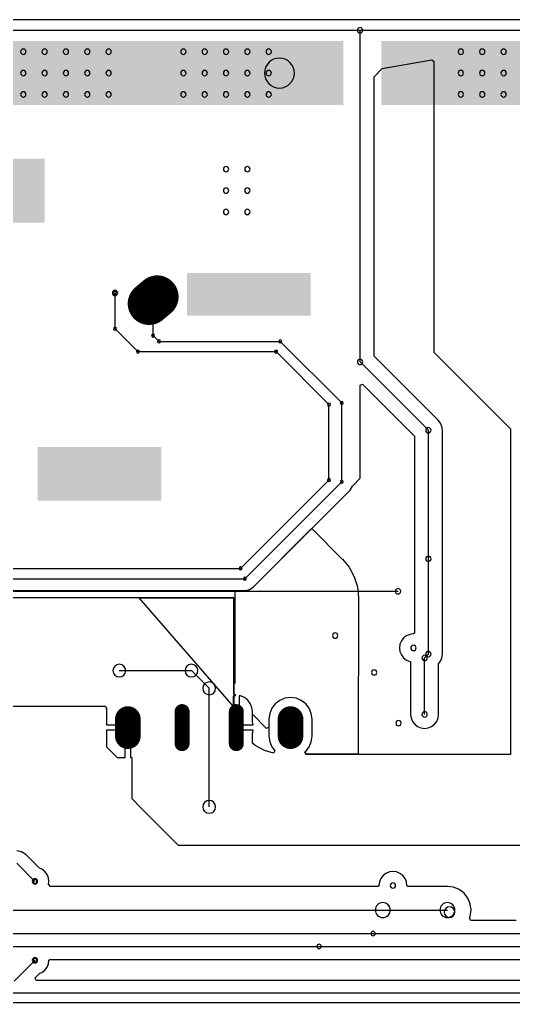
# Model space of a CAD drawing. Header units: inches. Extents: x 32166 to 66782, y 2386 to 7162.
# Drawn here: x 66700.2 to 66723.33, y 7116.24 to 7162.24 of the extents above; entities that cross this region are included whole.
import ezdxf

# ---------------------------------------------------------------- set-up
doc = ezdxf.new("R2010")
doc.units = ezdxf.units.IN
doc.header["$LTSCALE"] = 0.64311
doc.header["$MEASUREMENT"] = 0
for name, color, linetype in [('KEEPOUTLAYER', 6, 'CONTINUOUS'), ('MIDLAYER2', 76, 'CONTINUOUS'), ('MULTILAYER', 9, 'CONTINUOUS')]:
    doc.layers.add(name, color=color, linetype=linetype)

msp = doc.modelspace()

# ---------------------------------------------------------------- linework, layer by layer
at = {"layer": 'KEEPOUTLAYER'}
for p, q in [((66447.374, 7162.24), (66782.374, 7162.24)), ((66704.874, 7131.77), (66708.254, 7131.77)), ((66708.254, 7131.77), (66709.084, 7130.94)), ((66709.084, 7125.39), (66709.084, 7130.94)), ((66447.374, 7116.24), (66782.374, 7116.24))]:
    msp.add_line(p, q, dxfattribs=at)
for centre, start, end in [((66704.874, 7131.77), 0, 180), ((66708.254, 7131.77), 0, 180), ((66708.254, 7131.77), 0, 180), ((66704.874, 7131.77), 180, 0), ((66708.254, 7131.77), 180, 0), ((66708.254, 7131.77), 180, 0), ((66709.084, 7130.94), 0, 180), ((66709.084, 7130.94), 0, 180), ((66709.084, 7130.94), 180, 0), ((66709.084, 7130.94), 180, 0), ((66709.084, 7125.39), 0, 180), ((66709.084, 7125.39), 180, 0)]:
    msp.add_arc(centre, 0.3, start, end, dxfattribs=at)
at = {"layer": 'MIDLAYER2'}
for p, q in [((66463.124, 7161.74), (66716.154, 7161.74)), ((66716.154, 7146.22), (66716.154, 7161.74)), ((66716.154, 7161.74), (66772.024, 7161.74)), ((66716.81, 7159.566), (66717.194, 7159.95)), ((66717.194, 7159.95), (66719.506, 7160.362)), ((66719.506, 7160.362), (66719.604, 7160.281)), ((66719.604, 7160.281), (66719.604, 7146.67)), ((66716.81, 7146.491), (66716.81, 7159.566)), ((66704.674, 7147.77), (66704.674, 7149.44)), ((66706.459, 7147.454), (66706.459, 7149.108)), ((66704.674, 7147.77), (66705.744, 7146.7)), ((66706.459, 7147.454), (66706.734, 7147.18)), ((66706.734, 7147.18), (66712.414, 7147.18)), ((66712.414, 7147.18), (66715.294, 7144.3)), ((66705.744, 7146.7), (66712.215, 7146.7)), ((66712.215, 7146.7), (66714.694, 7144.221)), ((66719.604, 7146.67), (66720.994, 7145.28)), ((66716.154, 7146.22), (66719.353, 7143.02)), ((66719.817, 7143.484), (66716.81, 7146.491)), ((66720.994, 7145.28), (66723.194, 7143.08)), ((66716.154, 7145.127), (66716.271, 7145.175)), ((66716.154, 7140.77), (66716.154, 7145.127)), ((66716.271, 7145.175), (66718.698, 7142.749)), ((66715.294, 7140.61), (66715.294, 7144.3)), ((66714.694, 7140.689), (66714.694, 7144.221)), ((66719.869, 7143.416), (66719.817, 7143.484)), ((66719.921, 7143.348), (66719.869, 7143.416)), ((66719.987, 7143.19), (66719.921, 7143.348)), ((66719.353, 7136.999), (66719.353, 7143.02)), ((66720.009, 7143.02), (66719.987, 7143.19)), ((66720.009, 7137.004), (66720.009, 7143.02)), ((66723.194, 7143.08), (66723.194, 7127.84)), ((66718.698, 7142.749), (66718.698, 7136.999)), ((66710.555, 7136.55), (66714.694, 7140.689)), ((66710.754, 7136.07), (66715.294, 7140.61)), ((66715.807, 7140.423), (66716.154, 7140.77)), ((66711.143, 7135.681), (66715.683, 7140.22)), ((66715.683, 7140.22), (66715.803, 7140.399)), ((66715.683, 7140.22), (66715.683, 7140.22)), ((66715.803, 7140.399), (66715.807, 7140.423)), ((66711.143, 7135.681), (66713.863, 7138.4)), ((66713.863, 7138.4), (66713.904, 7138.4)), ((66713.904, 7138.4), (66715.32, 7136.984)), ((66715.32, 7136.984), (66715.32, 7136.984)), ((66715.32, 7136.984), (66715.336, 7136.983)), ((66715.336, 7136.983), (66715.646, 7136.606)), ((66718.698, 7136.999), (66718.698, 7136.999)), ((66718.698, 7136.999), (66718.698, 7136.999)), ((66718.698, 7136.999), (66718.698, 7133.526)), ((66719.353, 7136.999), (66719.354, 7137)), ((66719.353, 7132.541), (66719.353, 7136.999)), ((66720.009, 7137), (66720.009, 7137.004)), ((66720.009, 7136.996), (66720.009, 7137)), ((66720.009, 7132.541), (66720.009, 7136.996)), ((66682.973, 7136.55), (66710.555, 7136.55)), ((66715.646, 7136.606), (66715.882, 7136.164)), ((66682.774, 7136.07), (66710.754, 7136.07)), ((66715.882, 7136.164), (66716.027, 7135.686)), ((66710.754, 7135.519), (66710.93, 7135.554)), ((66710.864, 7135.48), (66710.94, 7135.556)), ((66710.93, 7135.554), (66710.965, 7135.561)), ((66710.94, 7135.556), (66710.965, 7135.561)), ((66710.965, 7135.561), (66711.143, 7135.681)), ((66710.965, 7135.561), (66711.143, 7135.681)), ((66716.027, 7135.686), (66716.076, 7135.188)), ((66682.744, 7135.48), (66717.933, 7135.48)), ((66682.774, 7135.519), (66710.754, 7135.519)), ((66705.804, 7135.178), (66683.08, 7135.17)), ((66710.244, 7130.07), (66705.804, 7135.178)), ((66705.804, 7135.178), (66710.244, 7135.178)), ((66710.244, 7135.178), (66705.804, 7135.178)), ((66710.244, 7135.178), (66710.244, 7130.07)), ((66710.244, 7130.717), (66710.244, 7135.178)), ((66710.304, 7131.2), (66710.304, 7135.48)), ((66710.304, 7135.48), (66710.864, 7135.48)), ((66710.754, 7135.519), (66710.754, 7135.519)), ((66716.076, 7135.188), (66716.064, 7127.85)), ((66718.19, 7133.295), (66718.086, 7133.159)), ((66718.326, 7133.399), (66718.19, 7133.295)), ((66718.484, 7133.464), (66718.326, 7133.399)), ((66718.653, 7133.487), (66718.484, 7133.464)), ((66718.698, 7133.526), (66718.653, 7133.487)), ((66718.02, 7133.001), (66717.998, 7132.831)), ((66717.998, 7132.831), (66718.02, 7132.662)), ((66718.086, 7133.159), (66718.02, 7133.001)), ((66718.02, 7132.662), (66718.086, 7132.503)), ((66718.086, 7132.503), (66718.19, 7132.368)), ((66718.19, 7132.368), (66718.326, 7132.263)), ((66719.173, 7132.361), (66719.353, 7132.541)), ((66719.173, 7129.72), (66719.173, 7132.361)), ((66719.921, 7132.213), (66719.967, 7132.325)), ((66719.967, 7132.325), (66719.987, 7132.372)), ((66719.987, 7132.372), (66720.009, 7132.541)), ((66718.326, 7132.263), (66718.484, 7132.198)), ((66718.484, 7132.198), (66718.518, 7132.193)), ((66718.518, 7132.193), (66718.518, 7129.72)), ((66719.829, 7132.093), (66719.921, 7132.213)), ((66719.829, 7129.72), (66719.829, 7132.093)), ((66710.234, 7131.13), (66710.304, 7131.2)), ((66710.234, 7130.687), (66710.234, 7131.13)), ((66710.227, 7130.59), (66710.329, 7130.603)), ((66710.227, 7129.1), (66710.227, 7130.59)), ((66710.329, 7130.603), (66710.234, 7130.687)), ((66710.28, 7130.597), (66710.244, 7130.717)), ((66710.244, 7130.592), (66710.28, 7130.597)), ((66710.244, 7130.07), (66710.244, 7130.592)), ((66710.55, 7130.581), (66710.481, 7130.59)), ((66710.481, 7130.59), (66710.481, 7129.1)), ((66710.55, 7130.581), (66710.481, 7130.59)), ((66710.481, 7130.59), (66710.481, 7129.227)), ((66710.732, 7130.505), (66710.55, 7130.581)), ((66710.732, 7130.505), (66710.55, 7130.581)), ((66710.889, 7130.385), (66710.732, 7130.505)), ((66710.889, 7130.385), (66710.732, 7130.505)), ((66712.633, 7130.474), (66712.39, 7130.373)), ((66712.633, 7130.474), (66712.39, 7130.373)), ((66712.894, 7130.508), (66712.633, 7130.474)), ((66712.894, 7130.508), (66712.633, 7130.474)), ((66713.155, 7130.474), (66712.894, 7130.508)), ((66713.155, 7130.474), (66712.894, 7130.508)), ((66713.398, 7130.373), (66713.155, 7130.474)), ((66713.398, 7130.373), (66713.155, 7130.474)), ((66692.811, 7130.1), (66704.232, 7130.1)), ((66704.232, 7130.1), (66704.274, 7130)), ((66710.227, 7129.1), (66710.227, 7130.089)), ((66710.227, 7130.089), (66710.244, 7130.07)), ((66711.009, 7130.228), (66710.889, 7130.385)), ((66711.009, 7130.228), (66710.889, 7130.385)), ((66711.085, 7130.046), (66711.009, 7130.228)), ((66711.085, 7130.046), (66711.009, 7130.228)), ((66711.11, 7129.85), (66711.085, 7130.046)), ((66711.11, 7129.85), (66711.085, 7130.046)), ((66712.02, 7130.004), (66711.92, 7129.761)), ((66712.02, 7130.004), (66711.92, 7129.761)), ((66712.181, 7130.213), (66712.02, 7130.004)), ((66712.181, 7130.213), (66712.02, 7130.004)), ((66712.39, 7130.373), (66712.181, 7130.213)), ((66712.39, 7130.373), (66712.181, 7130.213)), ((66713.607, 7130.213), (66713.398, 7130.373)), ((66713.607, 7130.213), (66713.398, 7130.373)), ((66713.767, 7130.004), (66713.607, 7130.213)), ((66713.767, 7130.004), (66713.607, 7130.213)), ((66713.868, 7129.761), (66713.767, 7130.004)), ((66713.868, 7129.761), (66713.767, 7130.004)), ((66704.274, 7130), (66704.274, 7130)), ((66704.274, 7130), (66704.274, 7130)), ((66704.274, 7130), (66704.274, 7129.227)), ((66711.11, 7129.723), (66711.11, 7129.85)), ((66711.11, 7129.364), (66711.11, 7129.85)), ((66711.768, 7129.066), (66711.11, 7129.723)), ((66711.92, 7129.761), (66711.885, 7129.5)), ((66711.92, 7129.761), (66711.885, 7129.5)), ((66713.902, 7129.5), (66713.868, 7129.761)), ((66713.902, 7129.5), (66713.868, 7129.761)), ((66718.518, 7129.72), (66718.54, 7129.551)), ((66718.54, 7129.551), (66718.606, 7129.393)), ((66719.741, 7129.393), (66719.807, 7129.551)), ((66719.807, 7129.551), (66719.829, 7129.72)), ((66704.274, 7129.227), (66705.274, 7129.227)), ((66705.274, 7129.227), (66705.274, 7129.1)), ((66705.274, 7129.1), (66705.401, 7129.1)), ((66705.401, 7129.1), (66705.401, 7127.7)), ((66710.481, 7129.1), (66710.227, 7129.1)), ((66710.354, 7129.1), (66710.227, 7129.1)), ((66710.354, 7128.973), (66710.354, 7129.1)), ((66710.481, 7129.227), (66711.144, 7129.227)), ((66711.133, 7129.309), (66711.11, 7129.364)), ((66711.144, 7129.227), (66711.133, 7129.309)), ((66711.885, 7129.114), (66711.768, 7129.066)), ((66711.885, 7129.5), (66711.885, 7129.114)), ((66711.885, 7129.5), (66711.885, 7128.7)), ((66713.902, 7128.7), (66713.902, 7129.5)), ((66713.902, 7128.7), (66713.902, 7129.5)), ((66718.606, 7129.393), (66718.71, 7129.257)), ((66718.71, 7129.257), (66718.845, 7129.153)), ((66718.845, 7129.153), (66719.004, 7129.087)), ((66719.004, 7129.087), (66719.173, 7129.065)), ((66719.173, 7129.065), (66719.343, 7129.087)), ((66719.343, 7129.087), (66719.501, 7129.153)), ((66719.501, 7129.153), (66719.637, 7129.257)), ((66719.637, 7129.257), (66719.741, 7129.393)), ((66705.147, 7128.973), (66704.274, 7128.973)), ((66704.274, 7128.973), (66704.274, 7128.2)), ((66705.147, 7127.7), (66705.147, 7128.973)), ((66711.144, 7128.973), (66710.354, 7128.973)), ((66711.11, 7128.836), (66711.133, 7128.891)), ((66711.11, 7128.372), (66711.11, 7128.836)), ((66711.133, 7128.891), (66711.144, 7128.973)), ((66711.885, 7128.7), (66711.92, 7128.439)), ((66713.868, 7128.439), (66713.902, 7128.7)), ((66713.868, 7128.439), (66713.902, 7128.7)), ((66704.274, 7128.2), (66704.774, 7127.7)), ((66711.238, 7128.268), (66711.11, 7128.372)), ((66711.679, 7128.032), (66711.238, 7128.268)), ((66711.92, 7128.439), (66712.02, 7128.196)), ((66712.02, 7128.196), (66712.161, 7128.012)), ((66713.607, 7127.987), (66713.767, 7128.196)), ((66713.607, 7127.987), (66713.767, 7128.196)), ((66713.767, 7128.196), (66713.868, 7128.439)), ((66713.767, 7128.196), (66713.868, 7128.439)), ((66712.089, 7127.908), (66711.679, 7128.032)), ((66712.161, 7128.012), (66712.089, 7127.908)), ((66713.572, 7127.96), (66713.607, 7127.987)), ((66713.613, 7127.84), (66713.572, 7127.96)), ((66713.586, 7127.97), (66713.607, 7127.987)), ((66713.626, 7127.85), (66713.586, 7127.97)), ((66723.194, 7127.84), (66713.613, 7127.84)), ((66716.064, 7127.85), (66713.626, 7127.85)), ((66704.774, 7127.7), (66705.147, 7127.7)), ((66705.401, 7127.7), (66705.454, 7127.7)), ((66705.454, 7127.7), (66705.454, 7125.78)), ((66705.454, 7125.78), (66705.874, 7125.36)), ((66705.874, 7125.36), (66707.634, 7123.6)), ((66707.634, 7123.6), (66725.334, 7123.6)), ((66700.298, 7123.291), (66700.073, 7123.336)), ((66700.488, 7123.164), (66700.298, 7123.291)), ((66701.138, 7122.515), (66700.488, 7123.164)), ((66700.073, 7122.75), (66700.923, 7121.9)), ((66701.251, 7122.468), (66701.138, 7122.515)), ((66701.387, 7122.363), (66701.251, 7122.468)), ((66701.491, 7122.228), (66701.387, 7122.363)), ((66701.557, 7122.07), (66701.491, 7122.228)), ((66717.366, 7122.278), (66717.23, 7122.173)), ((66717.524, 7122.343), (66717.366, 7122.278)), ((66717.694, 7122.365), (66717.524, 7122.343)), ((66717.864, 7122.343), (66717.694, 7122.365)), ((66718.022, 7122.278), (66717.864, 7122.343)), ((66718.157, 7122.173), (66718.022, 7122.278)), ((66701.579, 7121.9), (66701.557, 7122.07)), ((66701.561, 7121.765), (66701.579, 7121.9)), ((66701.645, 7121.669), (66701.561, 7121.765)), ((66717.061, 7121.88), (66717.038, 7121.71)), ((66717.126, 7122.038), (66717.061, 7121.88)), ((66717.23, 7122.173), (66717.126, 7122.038)), ((66718.262, 7122.038), (66718.157, 7122.173)), ((66718.327, 7121.88), (66718.262, 7122.038)), ((66718.349, 7121.71), (66718.327, 7121.88)), ((66717.003, 7121.669), (66701.645, 7121.669)), ((66717.038, 7121.71), (66717.003, 7121.669)), ((66718.385, 7121.669), (66718.349, 7121.71)), ((66720.244, 7121.669), (66718.385, 7121.669)), ((66720.531, 7121.632), (66720.244, 7121.669)), ((66720.799, 7121.521), (66720.531, 7121.632)), ((66721.028, 7121.344), (66720.799, 7121.521)), ((66721.205, 7121.115), (66721.028, 7121.344)), ((66721.316, 7120.847), (66721.205, 7121.115)), ((66721.353, 7120.56), (66721.316, 7120.847)), ((66686.914, 7120.56), (66717.217, 7120.56)), ((66717.217, 7120.56), (66717.218, 7120.56)), ((66717.218, 7120.56), (66720.244, 7120.56)), ((66721.316, 7120.273), (66721.353, 7120.56)), ((66721.276, 7120.177), (66721.316, 7120.273)), ((66721.347, 7120.072), (66721.276, 7120.177)), ((66723.472, 7120.072), (66721.347, 7120.072)), ((66683.362, 7119.46), (66716.762, 7119.46)), ((66716.762, 7119.46), (66716.762, 7119.46)), ((66716.762, 7119.46), (66723.725, 7119.46)), ((66683.113, 7118.86), (66714.233, 7118.86)), ((66714.233, 7118.86), (66714.233, 7118.86)), ((66714.233, 7118.86), (66723.974, 7118.86)), ((66699.952, 7117.228), (66700.934, 7118.21)), ((66700.924, 7118.21), (66700.934, 7118.21)), ((66701.557, 7118.04), (66701.58, 7118.21)), ((66701.58, 7118.21), (66701.613, 7118.248)), ((66701.613, 7118.248), (66714.233, 7118.248)), ((66714.233, 7118.248), (66714.233, 7118.248)), ((66714.233, 7118.248), (66723.974, 7118.248)), ((66700.935, 7117.382), (66701.155, 7117.602)), ((66701.155, 7117.602), (66701.252, 7117.642)), ((66701.252, 7117.642), (66701.388, 7117.746)), ((66701.388, 7117.746), (66701.492, 7117.882)), ((66701.492, 7117.882), (66701.557, 7118.04)), ((66700.984, 7117.265), (66700.935, 7117.382)), ((66726.607, 7117.265), (66700.984, 7117.265)), ((66637.069, 7116.678), (66766.104, 7116.678))]:
    msp.add_line(p, q, dxfattribs=at)
for points, const_width in [([(66706.651, 7149.269), (66706.268, 7148.948)], 2), ([(66705.274, 7129.5), (66705.274, 7128.7)], 1.2), ([(66707.814, 7129.85), (66707.814, 7128.35)], 0.7), ([(66710.354, 7129.85), (66710.354, 7128.35)], 0.7), ([(66712.894, 7129.5), (66712.894, 7128.7)], 1.2)]:
    msp.add_lwpolyline(points, dxfattribs=dict(at, const_width=const_width))
for points, const_width in [([(66706.329, 7149.652, 1), (66706.972, 7148.886, 1)], 1), ([(66705.946, 7149.331, 1), (66706.589, 7148.565, 1)], 1), ([(66704.974, 7129.5, 1), (66705.574, 7129.5, 1)], 0.6), ([(66707.639, 7129.85, 1), (66707.989, 7129.85, 1)], 0.35), ([(66710.179, 7129.85, 1), (66710.529, 7129.85, 1)], 0.35), ([(66712.594, 7129.5, 1), (66713.194, 7129.5, 1)], 0.6), ([(66704.974, 7128.7, 1), (66705.574, 7128.7, 1)], 0.6), ([(66712.594, 7128.7, 1), (66713.194, 7128.7, 1)], 0.6), ([(66707.639, 7128.35, 1), (66707.989, 7128.35, 1)], 0.35), ([(66710.179, 7128.35, 1), (66710.529, 7128.35, 1)], 0.35)]:
    msp.add_lwpolyline(points, format="xyb", close=True, dxfattribs=dict(at, const_width=const_width))
for centre, radius, start, end in [((66716.154, 7161.74), 0.125, 0, 180), ((66716.154, 7161.74), 0.125, 0, 180), ((66716.154, 7161.74), 0.125, 0, 180), ((66716.154, 7161.74), 0.125, 180, 0), ((66716.154, 7161.74), 0.125, 180, 0), ((66716.154, 7161.74), 0.125, 180, 0), ((66700.374, 7160.74), 0.125, 0, 180), ((66701.374, 7160.74), 0.125, 0, 180), ((66702.374, 7160.74), 0.125, 0, 180), ((66703.374, 7160.74), 0.125, 0, 180), ((66704.374, 7160.74), 0.125, 0, 180), ((66707.874, 7160.74), 0.125, 0, 180), ((66708.874, 7160.74), 0.125, 0, 180), ((66709.874, 7160.74), 0.125, 0, 180), ((66710.874, 7160.74), 0.125, 0, 180), ((66711.874, 7160.74), 0.125, 0, 180), ((66720.874, 7160.74), 0.125, 0, 180), ((66721.874, 7160.74), 0.125, 0, 180), ((66722.874, 7160.74), 0.125, 0, 180), ((66700.374, 7160.74), 0.125, 180, 0), ((66701.374, 7160.74), 0.125, 180, 0), ((66702.374, 7160.74), 0.125, 180, 0), ((66703.374, 7160.74), 0.125, 180, 0), ((66704.374, 7160.74), 0.125, 180, 0), ((66707.874, 7160.74), 0.125, 180, 0), ((66708.874, 7160.74), 0.125, 180, 0), ((66709.874, 7160.74), 0.125, 180, 0), ((66710.874, 7160.74), 0.125, 180, 0), ((66712.374, 7159.74), 0.7, 0, 180), ((66711.874, 7160.74), 0.125, 180, 0), ((66720.874, 7160.74), 0.125, 180, 0), ((66721.874, 7160.74), 0.125, 180, 0), ((66722.874, 7160.74), 0.125, 180, 0), ((66700.374, 7159.74), 0.125, 0, 180), ((66700.374, 7159.74), 0.125, 180, 0), ((66701.374, 7159.74), 0.125, 0, 180), ((66701.374, 7159.74), 0.125, 180, 0), ((66702.374, 7159.74), 0.125, 0, 180), ((66702.374, 7159.74), 0.125, 180, 0), ((66703.374, 7159.74), 0.125, 0, 180), ((66703.374, 7159.74), 0.125, 180, 0), ((66704.374, 7159.74), 0.125, 0, 180), ((66704.374, 7159.74), 0.125, 180, 0), ((66707.874, 7159.74), 0.125, 0, 180), ((66707.874, 7159.74), 0.125, 180, 0), ((66708.874, 7159.74), 0.125, 0, 180), ((66708.874, 7159.74), 0.125, 180, 0), ((66709.874, 7159.74), 0.125, 0, 180), ((66709.874, 7159.74), 0.125, 180, 0), ((66710.874, 7159.74), 0.125, 0, 180), ((66710.874, 7159.74), 0.125, 180, 0), ((66712.374, 7159.74), 0.7, 180, 0), ((66711.874, 7159.74), 0.125, 0, 180), ((66711.874, 7159.74), 0.125, 180, 0), ((66720.874, 7159.74), 0.125, 0, 180), ((66720.874, 7159.74), 0.125, 180, 0), ((66721.874, 7159.74), 0.125, 0, 180), ((66721.874, 7159.74), 0.125, 180, 0), ((66722.874, 7159.74), 0.125, 0, 180), ((66722.874, 7159.74), 0.125, 180, 0), ((66700.374, 7158.74), 0.125, 0, 180), ((66700.374, 7158.74), 0.125, 180, 0), ((66701.374, 7158.74), 0.125, 0, 180), ((66701.374, 7158.74), 0.125, 180, 0), ((66702.374, 7158.74), 0.125, 0, 180), ((66702.374, 7158.74), 0.125, 180, 0), ((66703.374, 7158.74), 0.125, 0, 180), ((66703.374, 7158.74), 0.125, 180, 0), ((66704.374, 7158.74), 0.125, 0, 180), ((66704.374, 7158.74), 0.125, 180, 0), ((66707.874, 7158.74), 0.125, 0, 180), ((66707.874, 7158.74), 0.125, 180, 0), ((66708.874, 7158.74), 0.125, 0, 180), ((66708.874, 7158.74), 0.125, 180, 0), ((66709.874, 7158.74), 0.125, 0, 180), ((66709.874, 7158.74), 0.125, 180, 0), ((66710.874, 7158.74), 0.125, 0, 180), ((66710.874, 7158.74), 0.125, 180, 0), ((66711.874, 7158.74), 0.125, 0, 180), ((66711.874, 7158.74), 0.125, 180, 0), ((66720.874, 7158.74), 0.125, 0, 180), ((66720.874, 7158.74), 0.125, 180, 0), ((66721.874, 7158.74), 0.125, 0, 180), ((66721.874, 7158.74), 0.125, 180, 0), ((66722.874, 7158.74), 0.125, 0, 180), ((66722.874, 7158.74), 0.125, 180, 0), ((66709.874, 7155.24), 0.125, 0, 180), ((66710.874, 7155.24), 0.125, 0, 180), ((66709.874, 7155.24), 0.125, 180, 0), ((66710.874, 7155.24), 0.125, 180, 0), ((66709.874, 7154.24), 0.125, 0, 180), ((66709.874, 7154.24), 0.125, 180, 0), ((66710.874, 7154.24), 0.125, 0, 180), ((66710.874, 7154.24), 0.125, 180, 0), ((66709.874, 7153.24), 0.125, 0, 180), ((66709.874, 7153.24), 0.125, 180, 0), ((66710.874, 7153.24), 0.125, 0, 180), ((66710.874, 7153.24), 0.125, 180, 0), ((66704.674, 7149.44), 0.125, 0, 180), ((66704.674, 7149.44), 0.125, 180, 0), ((66704.674, 7149.44), 0.07, 0, 180), ((66704.674, 7149.44), 0.07, 180, 0), ((66706.459, 7149.108), 0.07, 0, 180), ((66706.459, 7149.108), 0.07, 180, 0), ((66704.674, 7147.77), 0.07, 0, 180), ((66704.674, 7147.77), 0.07, 0, 180), ((66704.674, 7147.77), 0.07, 180, 0), ((66704.674, 7147.77), 0.07, 180, 0), ((66706.459, 7147.454), 0.07, 0, 180), ((66706.459, 7147.454), 0.07, 0, 180), ((66706.459, 7147.454), 0.07, 180, 0), ((66706.459, 7147.454), 0.07, 180, 0), ((66706.734, 7147.18), 0.07, 0, 180), ((66706.734, 7147.18), 0.07, 0, 180), ((66706.734, 7147.18), 0.07, 180, 0), ((66706.734, 7147.18), 0.07, 180, 0), ((66712.414, 7147.18), 0.07, 0, 180), ((66712.414, 7147.18), 0.07, 0, 180), ((66712.414, 7147.18), 0.07, 180, 0), ((66712.414, 7147.18), 0.07, 180, 0), ((66705.744, 7146.7), 0.07, 0, 180), ((66705.744, 7146.7), 0.07, 0, 180), ((66705.744, 7146.7), 0.07, 180, 0), ((66705.744, 7146.7), 0.07, 180, 0), ((66712.215, 7146.7), 0.07, 0, 180), ((66712.215, 7146.7), 0.07, 0, 180), ((66712.215, 7146.7), 0.07, 180, 0), ((66712.215, 7146.7), 0.07, 180, 0), ((66716.154, 7146.22), 0.125, 0, 180), ((66716.154, 7146.22), 0.125, 0, 180), ((66716.154, 7146.22), 0.125, 180, 0), ((66716.154, 7146.22), 0.125, 180, 0), ((66714.694, 7144.221), 0.07, 0, 180), ((66714.694, 7144.221), 0.07, 0, 180), ((66715.294, 7144.3), 0.07, 0, 180), ((66715.294, 7144.3), 0.07, 0, 180), ((66715.294, 7144.3), 0.07, 180, 0), ((66715.294, 7144.3), 0.07, 180, 0), ((66714.694, 7144.221), 0.07, 180, 0), ((66714.694, 7144.221), 0.07, 180, 0), ((66719.353, 7143.02), 0.125, 0, 180), ((66719.353, 7143.02), 0.125, 0, 180), ((66719.353, 7143.02), 0.125, 180, 0), ((66719.353, 7143.02), 0.125, 180, 0), ((66714.694, 7140.689), 0.07, 0, 180), ((66714.694, 7140.689), 0.07, 0, 180), ((66714.694, 7140.689), 0.07, 180, 0), ((66714.694, 7140.689), 0.07, 180, 0), ((66715.294, 7140.61), 0.07, 0, 180), ((66715.294, 7140.61), 0.07, 0, 180), ((66715.294, 7140.61), 0.07, 180, 0), ((66715.294, 7140.61), 0.07, 180, 0), ((66719.353, 7136.999), 0.125, 0, 180), ((66719.353, 7136.999), 0.125, 0, 180), ((66719.353, 7136.999), 0.125, 0, 180), ((66719.353, 7136.999), 0.125, 180, 0), ((66719.353, 7136.999), 0.125, 180, 0), ((66719.353, 7136.999), 0.125, 180, 0), ((66719.354, 7137), 0.125, 0, 180), ((66719.354, 7137), 0.125, 0, 180), ((66719.354, 7137), 0.125, 180, 0), ((66719.354, 7137), 0.125, 180, 0), ((66710.555, 7136.55), 0.07, 0, 180), ((66710.555, 7136.55), 0.07, 0, 180), ((66710.555, 7136.55), 0.07, 180, 0), ((66710.555, 7136.55), 0.07, 180, 0), ((66710.754, 7136.07), 0.07, 0, 180), ((66710.754, 7136.07), 0.07, 0, 180), ((66710.754, 7136.07), 0.07, 180, 0), ((66710.754, 7136.07), 0.07, 180, 0), ((66717.933, 7135.48), 0.125, 0, 180), ((66717.933, 7135.48), 0.125, 180, 0), ((66714.984, 7133.41), 0.125, 0, 180), ((66714.984, 7133.41), 0.125, 180, 0), ((66718.653, 7132.831), 0.125, 0, 180), ((66718.653, 7132.831), 0.125, 180, 0), ((66719.173, 7132.361), 0.125, 0, 180), ((66719.173, 7132.361), 0.125, 0, 180), ((66719.173, 7132.361), 0.125, 180, 0), ((66719.173, 7132.361), 0.125, 180, 0), ((66719.353, 7132.541), 0.125, 0, 180), ((66719.353, 7132.541), 0.125, 0, 180), ((66719.353, 7132.541), 0.125, 180, 0), ((66719.353, 7132.541), 0.125, 180, 0), ((66716.814, 7131.68), 0.125, 0, 180), ((66716.814, 7131.68), 0.125, 180, 0), ((66719.173, 7129.72), 0.125, 0, 180), ((66719.173, 7129.72), 0.125, 0, 180), ((66719.173, 7129.72), 0.125, 180, 0), ((66719.173, 7129.72), 0.125, 180, 0), ((66717.953, 7129.31), 0.125, 0, 180), ((66717.953, 7129.31), 0.125, 180, 0), ((66700.923, 7121.9), 0.125, 0, 180), ((66700.923, 7121.9), 0.125, 180, 0), ((66700.923, 7121.9), 0.0875, 0, 180), ((66700.923, 7121.9), 0.0875, 180, 0), ((66717.694, 7121.71), 0.125, 0, 180), ((66717.694, 7121.71), 0.125, 180, 0), ((66717.217, 7120.56), 0.35, 0, 180), ((66717.217, 7120.56), 0.35, 0, 180), ((66717.218, 7120.56), 0.35, 0, 180), ((66717.218, 7120.56), 0.35, 0, 180), ((66720.244, 7120.56), 0.35, 0, 180), ((66717.217, 7120.56), 0.35, 180, 0), ((66717.217, 7120.56), 0.35, 180, 0), ((66717.218, 7120.56), 0.35, 180, 0), ((66717.218, 7120.56), 0.35, 180, 0), ((66720.244, 7120.56), 0.35, 180, 0), ((66720.344, 7120.46), 0.25, 0, 180), ((66720.344, 7120.46), 0.25, 180, 0), ((66716.762, 7119.46), 0.1, 0, 180), ((66716.762, 7119.46), 0.1, 0, 180), ((66716.762, 7119.46), 0.1, 0, 180), ((66716.762, 7119.46), 0.1, 0, 180), ((66716.762, 7119.46), 0.1, 180, 0), ((66716.762, 7119.46), 0.1, 180, 0), ((66716.762, 7119.46), 0.1, 180, 0), ((66716.762, 7119.46), 0.1, 180, 0), ((66714.233, 7118.86), 0.1, 0, 180), ((66714.233, 7118.86), 0.1, 0, 180), ((66714.233, 7118.86), 0.1, 0, 180), ((66714.233, 7118.86), 0.1, 0, 180), ((66714.233, 7118.86), 0.1, 180, 0), ((66714.233, 7118.86), 0.1, 180, 0), ((66714.233, 7118.86), 0.1, 180, 0), ((66714.233, 7118.86), 0.1, 180, 0), ((66700.924, 7118.21), 0.125, 0, 180), ((66700.924, 7118.21), 0.125, 180, 0), ((66700.924, 7118.21), 0.0875, 0, 180), ((66700.924, 7118.21), 0.0875, 180, 0), ((66700.934, 7118.21), 0.0875, 0, 180), ((66700.934, 7118.21), 0.0875, 0, 180), ((66700.934, 7118.21), 0.0875, 180, 0), ((66700.934, 7118.21), 0.0875, 180, 0)]:
    msp.add_arc(centre, radius, start, end, dxfattribs=at)
for points in [[(66614.374, 7158.24), (66715.374, 7158.24), (66614.374, 7161.24), (66715.374, 7161.24)], [(66717.144, 7158.24), (66744.374, 7158.24), (66717.144, 7161.24), (66744.374, 7161.24)], [(66674.874, 7152.74), (66701.374, 7152.74), (66674.874, 7155.74), (66701.374, 7155.74)], [(66713.844, 7150.381), (66708.044, 7150.381), (66713.844, 7148.381), (66708.044, 7148.381)], [(66701.044, 7139.731), (66706.844, 7139.731), (66701.044, 7142.231), (66706.844, 7142.231)]]:
    msp.add_solid(points, dxfattribs=at)
at = {"layer": 'MULTILAYER'}
for points, const_width in [([(66706.651, 7149.269), (66706.268, 7148.948)], 2), ([(66705.274, 7129.5), (66705.274, 7128.7)], 1.2), ([(66707.814, 7129.85), (66707.814, 7128.35)], 0.7), ([(66710.354, 7129.85), (66710.354, 7128.35)], 0.7), ([(66712.894, 7129.5), (66712.894, 7128.7)], 1.2)]:
    msp.add_lwpolyline(points, dxfattribs=dict(at, const_width=const_width))
for points, const_width in [([(66706.329, 7149.652, 1), (66706.972, 7148.886, 1)], 1), ([(66705.946, 7149.331, 1), (66706.589, 7148.565, 1)], 1), ([(66704.974, 7129.5, 1), (66705.574, 7129.5, 1)], 0.6), ([(66707.639, 7129.85, 1), (66707.989, 7129.85, 1)], 0.35), ([(66710.179, 7129.85, 1), (66710.529, 7129.85, 1)], 0.35), ([(66712.594, 7129.5, 1), (66713.194, 7129.5, 1)], 0.6), ([(66704.974, 7128.7, 1), (66705.574, 7128.7, 1)], 0.6), ([(66712.594, 7128.7, 1), (66713.194, 7128.7, 1)], 0.6), ([(66707.639, 7128.35, 1), (66707.989, 7128.35, 1)], 0.35), ([(66710.179, 7128.35, 1), (66710.529, 7128.35, 1)], 0.35)]:
    msp.add_lwpolyline(points, format="xyb", close=True, dxfattribs=dict(at, const_width=const_width))
for centre, radius, start, end in [((66700.374, 7160.74), 0.125, 0, 180), ((66701.374, 7160.74), 0.125, 0, 180), ((66702.374, 7160.74), 0.125, 0, 180), ((66703.374, 7160.74), 0.125, 0, 180), ((66704.374, 7160.74), 0.125, 0, 180), ((66707.874, 7160.74), 0.125, 0, 180), ((66708.874, 7160.74), 0.125, 0, 180), ((66709.874, 7160.74), 0.125, 0, 180), ((66710.874, 7160.74), 0.125, 0, 180), ((66711.874, 7160.74), 0.125, 0, 180), ((66720.874, 7160.74), 0.125, 0, 180), ((66721.874, 7160.74), 0.125, 0, 180), ((66722.874, 7160.74), 0.125, 0, 180), ((66700.374, 7160.74), 0.125, 180, 0), ((66701.374, 7160.74), 0.125, 180, 0), ((66702.374, 7160.74), 0.125, 180, 0), ((66703.374, 7160.74), 0.125, 180, 0), ((66704.374, 7160.74), 0.125, 180, 0), ((66707.874, 7160.74), 0.125, 180, 0), ((66708.874, 7160.74), 0.125, 180, 0), ((66709.874, 7160.74), 0.125, 180, 0), ((66710.874, 7160.74), 0.125, 180, 0), ((66712.374, 7159.74), 0.7, 0, 180), ((66711.874, 7160.74), 0.125, 180, 0), ((66720.874, 7160.74), 0.125, 180, 0), ((66721.874, 7160.74), 0.125, 180, 0), ((66722.874, 7160.74), 0.125, 180, 0), ((66700.374, 7159.74), 0.125, 0, 180), ((66700.374, 7159.74), 0.125, 180, 0), ((66701.374, 7159.74), 0.125, 0, 180), ((66701.374, 7159.74), 0.125, 180, 0), ((66702.374, 7159.74), 0.125, 0, 180), ((66702.374, 7159.74), 0.125, 180, 0), ((66703.374, 7159.74), 0.125, 0, 180), ((66703.374, 7159.74), 0.125, 180, 0), ((66704.374, 7159.74), 0.125, 0, 180), ((66704.374, 7159.74), 0.125, 180, 0), ((66707.874, 7159.74), 0.125, 0, 180), ((66707.874, 7159.74), 0.125, 180, 0), ((66708.874, 7159.74), 0.125, 0, 180), ((66708.874, 7159.74), 0.125, 180, 0), ((66709.874, 7159.74), 0.125, 0, 180), ((66709.874, 7159.74), 0.125, 180, 0), ((66710.874, 7159.74), 0.125, 0, 180), ((66710.874, 7159.74), 0.125, 180, 0), ((66712.374, 7159.74), 0.7, 180, 0), ((66711.874, 7159.74), 0.125, 0, 180), ((66711.874, 7159.74), 0.125, 180, 0), ((66720.874, 7159.74), 0.125, 0, 180), ((66720.874, 7159.74), 0.125, 180, 0), ((66721.874, 7159.74), 0.125, 0, 180), ((66721.874, 7159.74), 0.125, 180, 0), ((66722.874, 7159.74), 0.125, 0, 180), ((66722.874, 7159.74), 0.125, 180, 0), ((66700.374, 7158.74), 0.125, 0, 180), ((66700.374, 7158.74), 0.125, 180, 0), ((66701.374, 7158.74), 0.125, 0, 180), ((66701.374, 7158.74), 0.125, 180, 0), ((66702.374, 7158.74), 0.125, 0, 180), ((66702.374, 7158.74), 0.125, 180, 0), ((66703.374, 7158.74), 0.125, 0, 180), ((66703.374, 7158.74), 0.125, 180, 0), ((66704.374, 7158.74), 0.125, 0, 180), ((66704.374, 7158.74), 0.125, 180, 0), ((66707.874, 7158.74), 0.125, 0, 180), ((66707.874, 7158.74), 0.125, 180, 0), ((66708.874, 7158.74), 0.125, 0, 180), ((66708.874, 7158.74), 0.125, 180, 0), ((66709.874, 7158.74), 0.125, 0, 180), ((66709.874, 7158.74), 0.125, 180, 0), ((66710.874, 7158.74), 0.125, 0, 180), ((66710.874, 7158.74), 0.125, 180, 0), ((66711.874, 7158.74), 0.125, 0, 180), ((66711.874, 7158.74), 0.125, 180, 0), ((66720.874, 7158.74), 0.125, 0, 180), ((66720.874, 7158.74), 0.125, 180, 0), ((66721.874, 7158.74), 0.125, 0, 180), ((66721.874, 7158.74), 0.125, 180, 0), ((66722.874, 7158.74), 0.125, 0, 180), ((66722.874, 7158.74), 0.125, 180, 0), ((66709.874, 7155.24), 0.125, 0, 180), ((66710.874, 7155.24), 0.125, 0, 180), ((66709.874, 7155.24), 0.125, 180, 0), ((66710.874, 7155.24), 0.125, 180, 0), ((66709.874, 7154.24), 0.125, 0, 180), ((66709.874, 7154.24), 0.125, 180, 0), ((66710.874, 7154.24), 0.125, 0, 180), ((66710.874, 7154.24), 0.125, 180, 0), ((66709.874, 7153.24), 0.125, 0, 180), ((66709.874, 7153.24), 0.125, 180, 0), ((66710.874, 7153.24), 0.125, 0, 180), ((66710.874, 7153.24), 0.125, 180, 0), ((66704.674, 7149.44), 0.125, 0, 180), ((66704.674, 7149.44), 0.125, 180, 0), ((66719.354, 7137), 0.125, 0, 180), ((66719.354, 7137), 0.125, 180, 0), ((66714.984, 7133.41), 0.125, 0, 180), ((66714.984, 7133.41), 0.125, 180, 0), ((66718.653, 7132.831), 0.125, 0, 180), ((66718.653, 7132.831), 0.125, 180, 0), ((66716.814, 7131.68), 0.125, 0, 180), ((66716.814, 7131.68), 0.125, 180, 0), ((66719.173, 7129.72), 0.125, 0, 180), ((66719.173, 7129.72), 0.125, 180, 0), ((66717.953, 7129.31), 0.125, 0, 180), ((66717.953, 7129.31), 0.125, 180, 0), ((66700.923, 7121.9), 0.125, 0, 180), ((66700.923, 7121.9), 0.125, 180, 0), ((66717.694, 7121.71), 0.125, 0, 180), ((66717.694, 7121.71), 0.125, 180, 0), ((66720.344, 7120.46), 0.25, 0, 180), ((66720.344, 7120.46), 0.25, 180, 0), ((66700.924, 7118.21), 0.125, 0, 180), ((66700.924, 7118.21), 0.125, 180, 0)]:
    msp.add_arc(centre, radius, start, end, dxfattribs=at)
for points in [[(66713.844, 7150.381), (66708.044, 7150.381), (66713.844, 7148.381), (66708.044, 7148.381)], [(66701.044, 7139.731), (66706.844, 7139.731), (66701.044, 7142.231), (66706.844, 7142.231)]]:
    msp.add_solid(points, dxfattribs=at)

doc.saveas('drawing.dxf')
